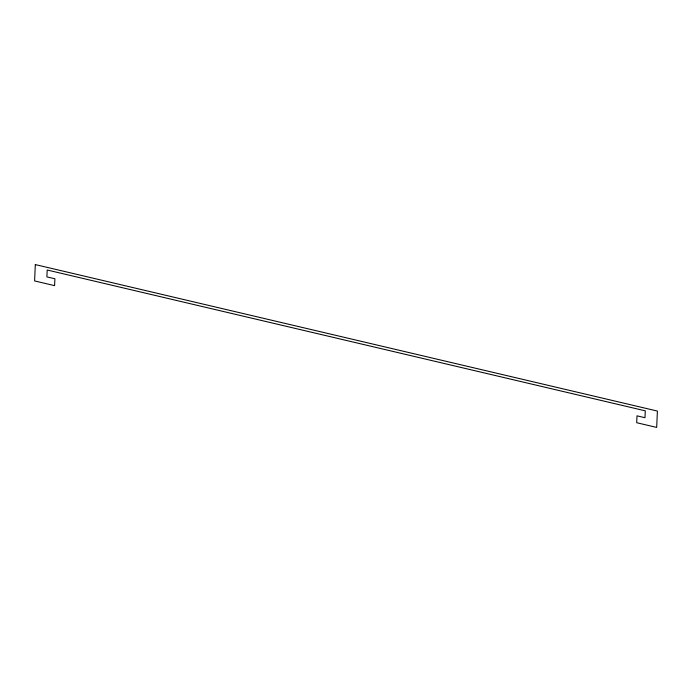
<?xml version="1.0" encoding="UTF-8"?>
<svg xmlns="http://www.w3.org/2000/svg" width="692" height="692" viewBox="0 0 692 692"><rect width="100%" height="100%" fill="white"/><g stroke="black" fill="none" stroke-linecap="round" stroke-linejoin="round"><path stroke-width="1.04" d="M35.318 264.586L34.6 280.935L54.599 285.64L54.893 278.764L46.9 276.887L47.194 270.01L645.29 410.84L644.987 417.708L636.995 415.831L636.692 422.708L656.682 427.414L657.4 411.065L35.318 264.586"/></g></svg>
